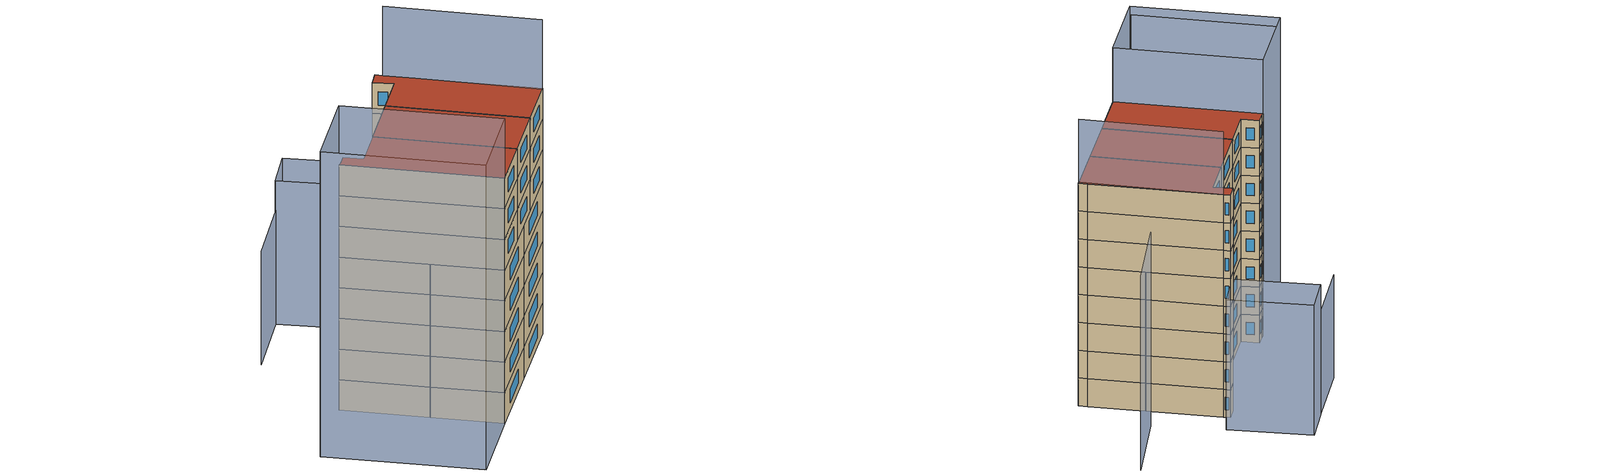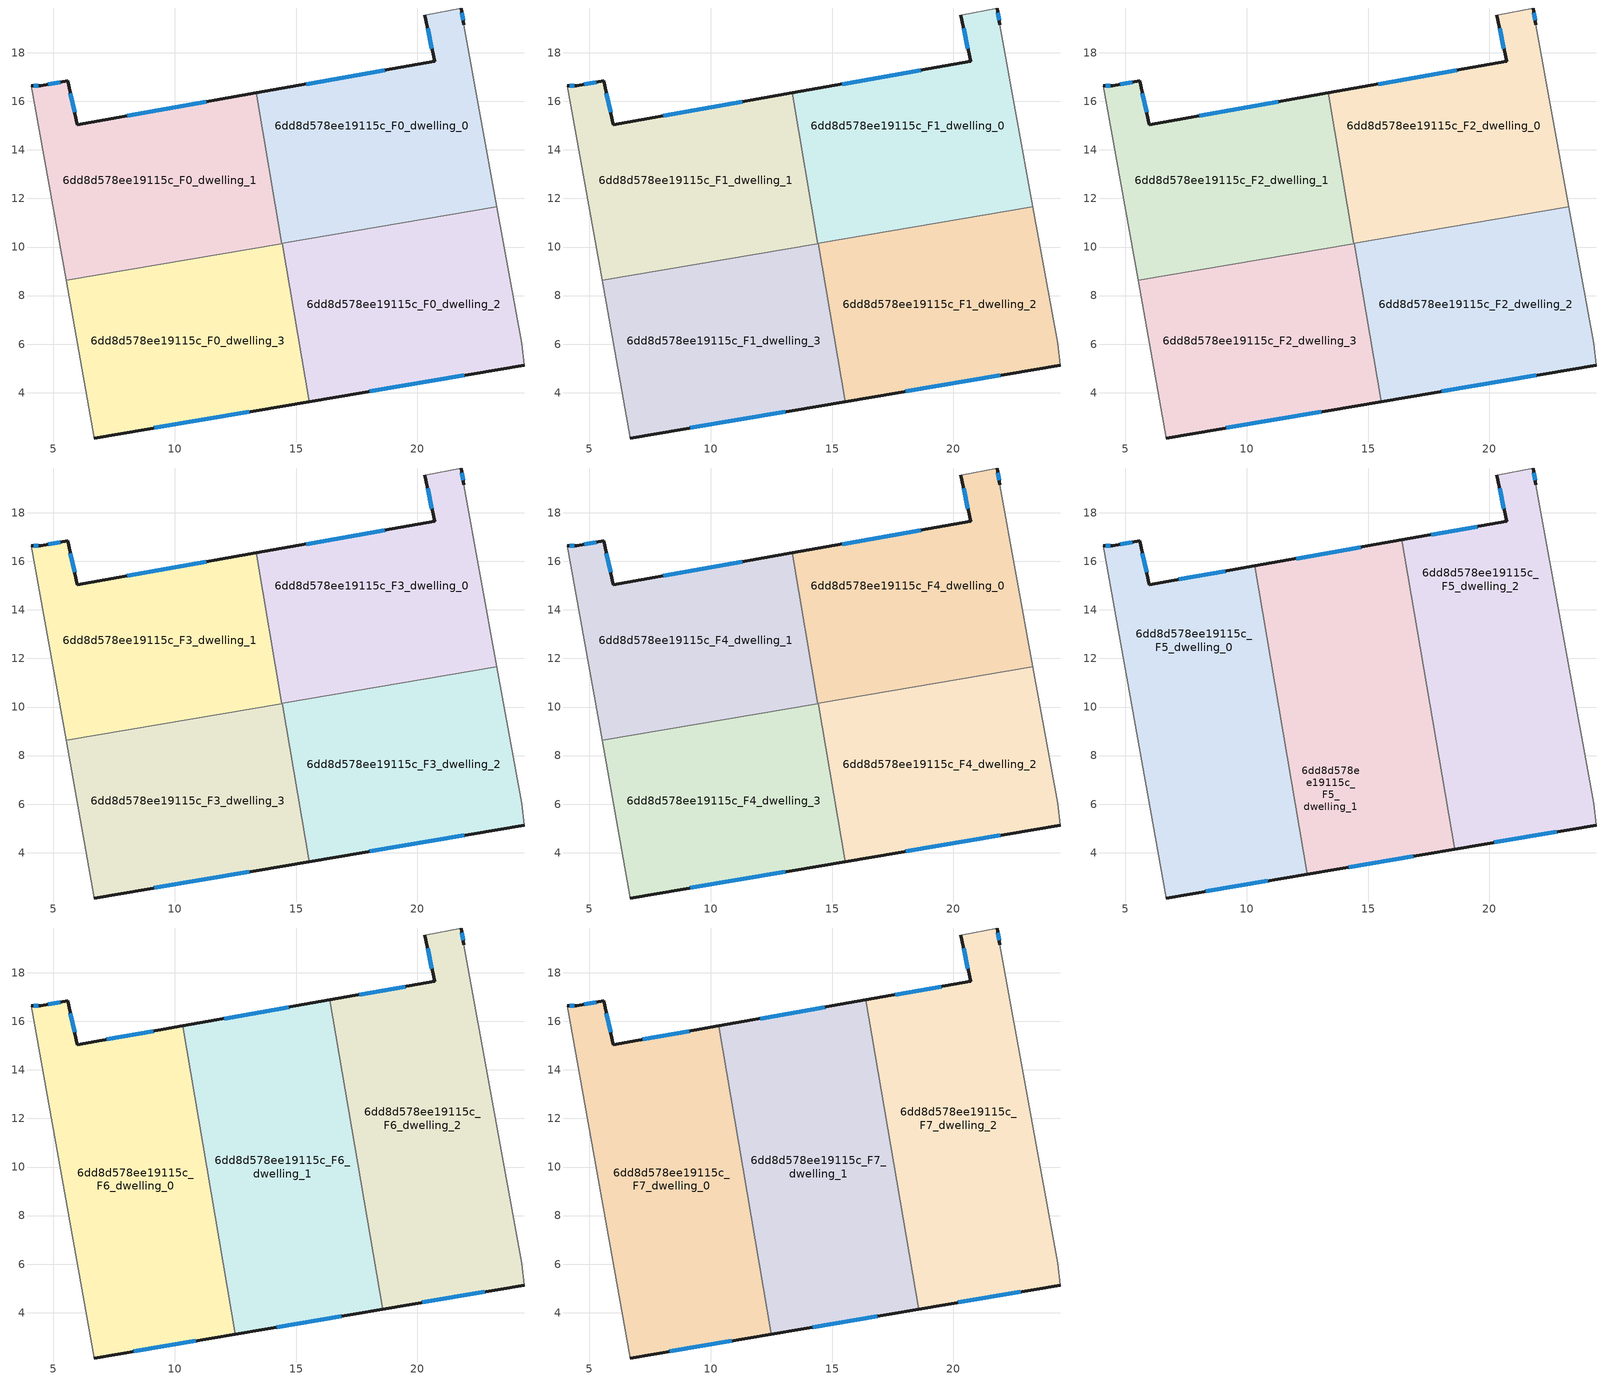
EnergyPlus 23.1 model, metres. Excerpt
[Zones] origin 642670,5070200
6dd8d578ee19115c_F0_dwelling_0
 floor ground (EU_floor_Construction): 21.81,19.84 21.91,19.14 23.28,11.65 14.41,10.14 13.36,16.34 20.7,17.64 20.3,19.54 z0
 wall outside (EU_wall_Construction): 21.91,19.14 21.81,19.84 / 20.3,19.54 20.7,17.64 13.36,16.34 z0:3
 wall adiabatic (EU_wall_Construction): 21.81,19.84 20.3,19.54 / 23.28,11.65 21.91,19.14 z0:3
 wall to 6dd8d578ee19115c_F0_dwelling_1 (EU_wall_Construction): 13.36,16.34 14.41,10.14 z0:3
 wall to 6dd8d578ee19115c_F0_dwelling_2 (EU_wall_Construction): 14.44,10.15 23.28,11.65 z0:3
 wall to 6dd8d578ee19115c_F0_dwelling_3 (EU_wall_Construction): 14.41,10.14 14.44,10.15 z0:3
 window (EU_Window_Construction): 21.88,19.34 21.83,19.65 / 18.64,17.28 15.41,16.71 / 20.42,19.01 20.59,18.17 z0.84:2.16
6dd8d578ee19115c_F0_dwelling_1
 floor ground (EU_floor_Construction): 13.36,16.34 14.41,10.14 5.53,8.63 4.09,16.64 4.49,16.65 5.59,16.85 5.99,15.04 z0
 wall outside (EU_wall_Construction): 13.36,16.34 5.99,15.04 5.59,16.85 4.49,16.65 4.09,16.64 z0:3
 wall adiabatic (EU_wall_Construction): 4.09,16.64 5.53,8.63 z0:3
 wall to 6dd8d578ee19115c_F0_dwelling_3 (EU_wall_Construction): 5.53,8.63 14.41,10.14 z0:3
 window (EU_Window_Construction): 4.38,16.65 4.2,16.65 / 5.28,16.79 4.8,16.7 / 5.88,15.55 5.7,16.34 / 11.29,15.98 8.06,15.41 z0.84:2.16
6dd8d578ee19115c_F0_dwelling_2
 floor ground (EU_floor_Construction): 23.28,11.65 24.3,6.03 24.4,5.13 15.55,3.63 14.44,10.14 z0
 wall outside (EU_wall_Construction): 15.55,3.63 24.4,5.13 z0:3
 wall adiabatic (EU_wall_Construction): 24.4,5.13 24.3,6.03 23.28,11.65 z0:3
 wall to 6dd8d578ee19115c_F0_dwelling_3 (EU_wall_Construction): 14.44,10.14 15.55,3.63 z0:3
 window (EU_Window_Construction): 18.03,4.05 21.92,4.71 z0.84:2.16
6dd8d578ee19115c_F0_dwelling_3
 floor ground (EU_floor_Construction): 14.44,10.14 15.55,3.63 6.69,2.13 5.53,8.63 z0
 wall outside (EU_wall_Construction): 6.69,2.13 15.55,3.63 z0:3
 wall adiabatic (EU_wall_Construction): 5.53,8.63 6.69,2.13 z0:3
 window (EU_Window_Construction): 9.17,2.55 13.06,3.21 z0.84:2.16
6dd8d578ee19115c_F1_dwelling_0
 floor to 6dd8d578ee19115c_F0_dwelling_0 (EU_floor_Construction): 21.81,19.84 21.91,19.14 23.28,11.65 14.41,10.14 13.36,16.34 20.7,17.64 20.3,19.54 z3
 wall outside (EU_wall_Construction): 21.91,19.14 21.81,19.84 / 20.3,19.54 20.7,17.64 13.36,16.34 z3:6
 wall adiabatic (EU_wall_Construction): 21.81,19.84 20.3,19.54 / 23.28,11.65 21.91,19.14 z3:6
 wall to 6dd8d578ee19115c_F1_dwelling_1 (EU_wall_Construction): 13.36,16.34 14.41,10.14 z3:6
 wall to 6dd8d578ee19115c_F1_dwelling_2 (EU_wall_Construction): 14.44,10.15 23.28,11.65 z3:6
 wall to 6dd8d578ee19115c_F1_dwelling_3 (EU_wall_Construction): 14.41,10.14 14.44,10.15 z3:6
 window (EU_Window_Construction): 21.88,19.34 21.83,19.65 / 18.64,17.28 15.41,16.71 / 20.42,19.01 20.59,18.17 z3.84:5.16
6dd8d578ee19115c_F1_dwelling_1
 floor to 6dd8d578ee19115c_F0_dwelling_1 (EU_floor_Construction): 13.36,16.34 14.41,10.14 5.53,8.63 4.09,16.64 4.49,16.65 5.59,16.85 5.99,15.04 z3
 wall outside (EU_wall_Construction): 13.36,16.34 5.99,15.04 5.59,16.85 4.49,16.65 4.09,16.64 z3:6
 wall adiabatic (EU_wall_Construction): 4.09,16.64 5.53,8.63 z3:6
 wall to 6dd8d578ee19115c_F1_dwelling_3 (EU_wall_Construction): 5.53,8.63 14.41,10.14 z3:6
 window (EU_Window_Construction): 4.38,16.65 4.2,16.65 / 5.28,16.79 4.8,16.7 / 5.88,15.55 5.7,16.34 / 11.29,15.98 8.06,15.41 z3.84:5.16
6dd8d578ee19115c_F1_dwelling_2
 floor to 6dd8d578ee19115c_F0_dwelling_2 (EU_floor_Construction): 23.28,11.65 24.3,6.03 24.4,5.13 15.55,3.63 14.44,10.14 z3
 wall outside (EU_wall_Construction): 15.55,3.63 24.4,5.13 z3:6
 wall adiabatic (EU_wall_Construction): 24.4,5.13 24.3,6.03 23.28,11.65 z3:6
 wall to 6dd8d578ee19115c_F1_dwelling_3 (EU_wall_Construction): 14.44,10.14 15.55,3.63 z3:6
 window (EU_Window_Construction): 18.03,4.05 21.92,4.71 z3.84:5.16
6dd8d578ee19115c_F1_dwelling_3
 floor to 6dd8d578ee19115c_F0_dwelling_3 (EU_floor_Construction): 14.44,10.14 15.55,3.63 6.69,2.13 5.53,8.63 z3
 wall outside (EU_wall_Construction): 6.69,2.13 15.55,3.63 z3:6
 wall adiabatic (EU_wall_Construction): 5.53,8.63 6.69,2.13 z3:6
 window (EU_Window_Construction): 9.17,2.55 13.06,3.21 z3.84:5.16
6dd8d578ee19115c_F2_dwelling_0
 floor to 6dd8d578ee19115c_F1_dwelling_0 (EU_floor_Construction): 21.81,19.84 21.91,19.14 23.28,11.65 14.41,10.14 13.36,16.34 20.7,17.64 20.3,19.54 z6
 wall outside (EU_wall_Construction): 21.91,19.14 21.81,19.84 / 20.3,19.54 20.7,17.64 13.36,16.34 z6:9
 wall adiabatic (EU_wall_Construction): 21.81,19.84 20.3,19.54 / 23.28,11.65 21.91,19.14 z6:9
 wall to 6dd8d578ee19115c_F2_dwelling_1 (EU_wall_Construction): 13.36,16.34 14.41,10.14 z6:9
 wall to 6dd8d578ee19115c_F2_dwelling_2 (EU_wall_Construction): 14.44,10.15 23.28,11.65 z6:9
 wall to 6dd8d578ee19115c_F2_dwelling_3 (EU_wall_Construction): 14.41,10.14 14.44,10.15 z6:9
 window (EU_Window_Construction): 21.88,19.34 21.83,19.65 / 18.64,17.28 15.41,16.71 / 20.42,19.01 20.59,18.17 z6.84:8.16
6dd8d578ee19115c_F2_dwelling_1
 floor to 6dd8d578ee19115c_F1_dwelling_1 (EU_floor_Construction): 13.36,16.34 14.41,10.14 5.53,8.63 4.09,16.64 4.49,16.65 5.59,16.85 5.99,15.04 z6
 wall outside (EU_wall_Construction): 13.36,16.34 5.99,15.04 5.59,16.85 4.49,16.65 4.09,16.64 z6:9
 wall adiabatic (EU_wall_Construction): 4.09,16.64 5.53,8.63 z6:9
 wall to 6dd8d578ee19115c_F2_dwelling_3 (EU_wall_Construction): 5.53,8.63 14.41,10.14 z6:9
 window (EU_Window_Construction): 4.38,16.65 4.2,16.65 / 5.28,16.79 4.8,16.7 / 5.88,15.55 5.7,16.34 / 11.29,15.98 8.06,15.41 z6.84:8.16
6dd8d578ee19115c_F2_dwelling_2
 floor to 6dd8d578ee19115c_F1_dwelling_2 (EU_floor_Construction): 23.28,11.65 24.3,6.03 24.4,5.13 15.55,3.63 14.44,10.14 z6
 wall outside (EU_wall_Construction): 15.55,3.63 24.4,5.13 z6:9
 wall adiabatic (EU_wall_Construction): 24.4,5.13 24.3,6.03 23.28,11.65 z6:9
 wall to 6dd8d578ee19115c_F2_dwelling_3 (EU_wall_Construction): 14.44,10.14 15.55,3.63 z6:9
 window (EU_Window_Construction): 18.03,4.05 21.92,4.71 z6.84:8.16
6dd8d578ee19115c_F2_dwelling_3
 floor to 6dd8d578ee19115c_F1_dwelling_3 (EU_floor_Construction): 14.44,10.14 15.55,3.63 6.69,2.13 5.53,8.63 z6
 wall outside (EU_wall_Construction): 6.69,2.13 15.55,3.63 z6:9
 wall adiabatic (EU_wall_Construction): 5.53,8.63 6.69,2.13 z6:9
 window (EU_Window_Construction): 9.17,2.55 13.06,3.21 z6.84:8.16
6dd8d578ee19115c_F3_dwelling_0
 floor to 6dd8d578ee19115c_F2_dwelling_0 (EU_floor_Construction): 21.81,19.84 21.91,19.14 23.28,11.65 14.41,10.14 13.36,16.34 20.7,17.64 20.3,19.54 z9
 wall outside (EU_wall_Construction): 21.91,19.14 21.81,19.84 / 20.3,19.54 20.7,17.64 13.36,16.34 z9:12
 wall adiabatic (EU_wall_Construction): 21.81,19.84 20.3,19.54 / 23.28,11.65 21.91,19.14 z9:12
 wall to 6dd8d578ee19115c_F3_dwelling_1 (EU_wall_Construction): 13.36,16.34 14.41,10.14 z9:12
 wall to 6dd8d578ee19115c_F3_dwelling_2 (EU_wall_Construction): 14.44,10.15 23.28,11.65 z9:12
 wall to 6dd8d578ee19115c_F3_dwelling_3 (EU_wall_Construction): 14.41,10.14 14.44,10.15 z9:12
 window (EU_Window_Construction): 21.88,19.34 21.83,19.65 / 18.64,17.28 15.41,16.71 / 20.42,19.01 20.59,18.17 z9.84:11.16
6dd8d578ee19115c_F3_dwelling_1
 floor to 6dd8d578ee19115c_F2_dwelling_1 (EU_floor_Construction): 13.36,16.34 14.41,10.14 5.53,8.63 4.09,16.64 4.49,16.65 5.59,16.85 5.99,15.04 z9
 wall outside (EU_wall_Construction): 13.36,16.34 5.99,15.04 5.59,16.85 4.49,16.65 4.09,16.64 z9:12
 wall adiabatic (EU_wall_Construction): 4.09,16.64 5.53,8.63 z9:12
 wall to 6dd8d578ee19115c_F3_dwelling_3 (EU_wall_Construction): 5.53,8.63 14.41,10.14 z9:12
 window (EU_Window_Construction): 4.38,16.65 4.2,16.65 / 5.28,16.79 4.8,16.7 / 5.88,15.55 5.7,16.34 / 11.29,15.98 8.06,15.41 z9.84:11.16
6dd8d578ee19115c_F3_dwelling_2
 floor to 6dd8d578ee19115c_F2_dwelling_2 (EU_floor_Construction): 23.28,11.65 24.3,6.03 24.4,5.13 15.55,3.63 14.44,10.14 z9
 wall outside (EU_wall_Construction): 15.55,3.63 24.4,5.13 z9:12
 wall adiabatic (EU_wall_Construction): 24.4,5.13 24.3,6.03 23.28,11.65 z9:12
 wall to 6dd8d578ee19115c_F3_dwelling_3 (EU_wall_Construction): 14.44,10.14 15.55,3.63 z9:12
 window (EU_Window_Construction): 18.03,4.05 21.92,4.71 z9.84:11.16
6dd8d578ee19115c_F3_dwelling_3
 floor to 6dd8d578ee19115c_F2_dwelling_3 (EU_floor_Construction): 14.44,10.14 15.55,3.63 6.69,2.13 5.53,8.63 z9
 wall outside (EU_wall_Construction): 6.69,2.13 15.55,3.63 z9:12
 wall adiabatic (EU_wall_Construction): 5.53,8.63 6.69,2.13 z9:12
 window (EU_Window_Construction): 9.17,2.55 13.06,3.21 z9.84:11.16
6dd8d578ee19115c_F4_dwelling_0
 floor to 6dd8d578ee19115c_F3_dwelling_0 (EU_floor_Construction): 21.81,19.84 21.91,19.14 23.28,11.65 14.41,10.14 13.36,16.34 20.7,17.64 20.3,19.54 z12
 wall outside (EU_wall_Construction): 21.91,19.14 21.81,19.84 / 20.3,19.54 20.7,17.64 13.36,16.34 z12:15
 wall adiabatic (EU_wall_Construction): 21.81,19.84 20.3,19.54 / 23.28,11.65 21.91,19.14 z12:15
 wall to 6dd8d578ee19115c_F4_dwelling_1 (EU_wall_Construction): 13.36,16.34 14.41,10.14 z12:15
 wall to 6dd8d578ee19115c_F4_dwelling_2 (EU_wall_Construction): 14.44,10.15 23.28,11.65 z12:15
 wall to 6dd8d578ee19115c_F4_dwelling_3 (EU_wall_Construction): 14.41,10.14 14.44,10.15 z12:15
 window (EU_Window_Construction): 21.88,19.34 21.83,19.65 / 18.64,17.28 15.41,16.71 / 20.42,19.01 20.59,18.17 z12.84:14.16
6dd8d578ee19115c_F4_dwelling_1
 floor to 6dd8d578ee19115c_F3_dwelling_1 (EU_floor_Construction): 13.36,16.34 14.41,10.14 5.53,8.63 4.09,16.64 4.49,16.65 5.59,16.85 5.99,15.04 z12
 wall outside (EU_wall_Construction): 13.36,16.34 5.99,15.04 5.59,16.85 4.49,16.65 4.09,16.64 z12:15
 wall adiabatic (EU_wall_Construction): 4.09,16.64 5.53,8.63 z12:15
 wall to 6dd8d578ee19115c_F4_dwelling_3 (EU_wall_Construction): 5.53,8.63 14.41,10.14 z12:15
 window (EU_Window_Construction): 4.38,16.65 4.2,16.65 / 5.28,16.79 4.8,16.7 / 5.88,15.55 5.7,16.34 / 11.29,15.98 8.06,15.41 z12.84:14.16
6dd8d578ee19115c_F4_dwelling_2
 floor to 6dd8d578ee19115c_F3_dwelling_2 (EU_floor_Construction): 23.28,11.65 24.3,6.03 24.4,5.13 15.55,3.63 14.44,10.14 z12
 wall outside (EU_wall_Construction): 15.55,3.63 24.4,5.13 z12:15
 wall adiabatic (EU_wall_Construction): 24.4,5.13 24.3,6.03 23.28,11.65 z12:15
 wall to 6dd8d578ee19115c_F4_dwelling_3 (EU_wall_Construction): 14.44,10.14 15.55,3.63 z12:15
 window (EU_Window_Construction): 18.03,4.05 21.92,4.71 z12.84:14.16
6dd8d578ee19115c_F4_dwelling_3
 floor to 6dd8d578ee19115c_F3_dwelling_3 (EU_floor_Construction): 14.44,10.14 15.55,3.63 6.69,2.13 5.53,8.63 z12
 wall outside (EU_wall_Construction): 6.69,2.13 15.55,3.63 z12:15
 wall adiabatic (EU_wall_Construction): 5.53,8.63 6.69,2.13 z12:15
 window (EU_Window_Construction): 9.17,2.55 13.06,3.21 z12.84:14.16
6dd8d578ee19115c_F5_dwelling_0
 floor to 6dd8d578ee19115c_F4_dwelling_1 (EU_floor_Construction): 10.34,15.81 11.39,9.63 5.53,8.63 4.09,16.64 4.49,16.65 5.59,16.85 5.99,15.04 z15
 floor to 6dd8d578ee19115c_F4_dwelling_3 (EU_floor_Construction): 11.39,9.63 12.5,3.12 6.69,2.13 5.53,8.63 z15
 wall outside (EU_wall_Construction): 6.69,2.13 12.5,3.12 / 10.34,15.81 5.99,15.04 5.59,16.85 4.49,16.65 4.09,16.64 z15:18
 wall adiabatic (EU_wall_Construction): 4.09,16.64 6.69,2.13 z15:18
 wall to 6dd8d578ee19115c_F5_dwelling_1 (EU_wall_Construction): 12.5,3.12 10.34,15.81 z15:18
 window (EU_Window_Construction): 8.32,2.41 10.87,2.84 / 4.38,16.65 4.2,16.65 / 5.28,16.79 4.8,16.7 / 5.88,15.55 5.7,16.34 / 9.12,15.6 7.21,15.26 z15.84:17.16
6dd8d578ee19115c_F5_dwelling_1
 floor to 6dd8d578ee19115c_F4_dwelling_3 (EU_floor_Construction): 14.44,10.14 15.55,3.63 12.5,3.12 11.39,9.63 z15
 floor to 6dd8d578ee19115c_F4_dwelling_0 (EU_floor_Construction): 16.4,16.88 17.45,10.66 14.41,10.14 13.36,16.34 z15
 floor to 6dd8d578ee19115c_F4_dwelling_1 (EU_floor_Construction): 13.36,16.34 14.41,10.14 11.39,9.63 10.34,15.81 z15
 floor to 6dd8d578ee19115c_F4_dwelling_2 (EU_floor_Construction): 17.45,10.66 18.56,4.14 15.55,3.63 14.44,10.14 z15
 wall outside (EU_wall_Construction): 16.4,16.88 10.34,15.81 / 12.5,3.12 18.56,4.14 z15:18
 wall to 6dd8d578ee19115c_F5_dwelling_2 (EU_wall_Construction): 18.56,4.14 16.4,16.88 z15:18
 window (EU_Window_Construction): 14.7,16.58 12.04,16.11 / 14.2,3.4 16.86,3.86 z15.84:17.16
6dd8d578ee19115c_F5_dwelling_2
 floor to 6dd8d578ee19115c_F4_dwelling_0 (EU_floor_Construction): 21.81,19.84 21.91,19.14 23.28,11.65 17.45,10.66 16.4,16.88 20.7,17.64 20.3,19.54 z15
 floor to 6dd8d578ee19115c_F4_dwelling_2 (EU_floor_Construction): 23.28,11.65 24.3,6.03 24.4,5.13 18.56,4.14 17.45,10.66 z15
 wall outside (EU_wall_Construction): 18.56,4.14 24.4,5.13 / 20.3,19.54 20.7,17.64 16.4,16.88 / 21.91,19.14 21.81,19.84 z15:18
 wall adiabatic (EU_wall_Construction): 24.4,5.13 24.3,6.03 21.91,19.14 / 21.81,19.84 20.3,19.54 z15:18
 window (EU_Window_Construction): 20.2,4.42 22.77,4.85 / 19.5,17.43 17.6,17.09 / 20.42,19.01 20.59,18.17 / 21.88,19.34 21.83,19.65 z15.84:17.16
6dd8d578ee19115c_F6_dwelling_0
 floor to 6dd8d578ee19115c_F5_dwelling_0 (EU_floor_Construction): 10.34,15.81 12.5,3.12 6.69,2.13 4.09,16.64 4.49,16.65 5.59,16.85 5.99,15.04 z18
 wall outside (EU_wall_Construction): 6.69,2.13 12.5,3.12 / 10.34,15.81 5.99,15.04 5.59,16.85 4.49,16.65 4.09,16.64 z18:21
 wall adiabatic (EU_wall_Construction): 4.09,16.64 6.69,2.13 z18:21
 wall to 6dd8d578ee19115c_F6_dwelling_1 (EU_wall_Construction): 12.5,3.12 10.34,15.81 z18:21
 window (EU_Window_Construction): 8.32,2.41 10.87,2.84 / 4.38,16.65 4.2,16.65 / 5.28,16.79 4.8,16.7 / 5.88,15.55 5.7,16.34 / 9.12,15.6 7.21,15.26 z18.84:20.16
6dd8d578ee19115c_F6_dwelling_1
 floor to 6dd8d578ee19115c_F5_dwelling_1 (EU_floor_Construction): 16.4,16.88 18.56,4.14 12.5,3.12 10.34,15.81 z18
 wall outside (EU_wall_Construction): 16.4,16.88 10.34,15.81 / 12.5,3.12 18.56,4.14 z18:21
 wall to 6dd8d578ee19115c_F6_dwelling_2 (EU_wall_Construction): 18.56,4.14 16.4,16.88 z18:21
 window (EU_Window_Construction): 14.7,16.58 12.04,16.11 / 14.2,3.4 16.86,3.86 z18.84:20.16
6dd8d578ee19115c_F6_dwelling_2
 floor to 6dd8d578ee19115c_F5_dwelling_2 (EU_floor_Construction): 21.91,19.14 24.3,6.03 24.4,5.13 18.56,4.14 16.4,16.88 20.7,17.64 20.3,19.54 21.81,19.84 z18
 wall outside (EU_wall_Construction): 18.56,4.14 24.4,5.13 / 20.3,19.54 20.7,17.64 16.4,16.88 / 21.91,19.14 21.81,19.84 z18:21
 wall adiabatic (EU_wall_Construction): 24.4,5.13 24.3,6.03 21.91,19.14 / 21.81,19.84 20.3,19.54 z18:21
 window (EU_Window_Construction): 20.2,4.42 22.77,4.85 / 19.5,17.43 17.6,17.09 / 20.42,19.01 20.59,18.17 / 21.88,19.34 21.83,19.65 z18.84:20.16
6dd8d578ee19115c_F7_dwelling_0
 floor to 6dd8d578ee19115c_F6_dwelling_0 (EU_floor_Construction): 10.34,15.81 12.5,3.12 6.69,2.13 4.09,16.64 4.49,16.65 5.59,16.85 5.99,15.04 z21
 wall outside (EU_wall_Construction): 6.69,2.13 12.5,3.12 / 10.34,15.81 5.99,15.04 5.59,16.85 4.49,16.65 4.09,16.64 z21:24
 wall adiabatic (EU_wall_Construction): 4.09,16.64 6.69,2.13 z21:24
 wall to 6dd8d578ee19115c_F7_dwelling_1 (EU_wall_Construction): 12.5,3.12 10.34,15.81 z21:24
 window (EU_Window_Construction): 8.32,2.41 10.87,2.84 / 4.38,16.65 4.2,16.65 / 5.28,16.79 4.8,16.7 / 5.88,15.55 5.7,16.34 / 9.12,15.6 7.21,15.26 z21.84:23.16
 roof outside (EU_roof_Construction): 12.5,3.12 10.34,15.81 5.99,15.04 5.59,16.85 4.49,16.65 4.09,16.64 6.69,2.13 z24
6dd8d578ee19115c_F7_dwelling_1
 floor to 6dd8d578ee19115c_F6_dwelling_1 (EU_floor_Construction): 16.4,16.88 18.56,4.14 12.5,3.12 10.34,15.81 z21
 wall outside (EU_wall_Construction): 16.4,16.88 10.34,15.81 / 12.5,3.12 18.56,4.14 z21:24
 wall to 6dd8d578ee19115c_F7_dwelling_2 (EU_wall_Construction): 18.56,4.14 16.4,16.88 z21:24
 window (EU_Window_Construction): 14.7,16.58 12.04,16.11 / 14.2,3.4 16.86,3.86 z21.84:23.16
 roof outside (EU_roof_Construction): 18.56,4.14 16.4,16.88 10.34,15.81 12.5,3.12 z24
6dd8d578ee19115c_F7_dwelling_2
 floor to 6dd8d578ee19115c_F6_dwelling_2 (EU_floor_Construction): 21.91,19.14 24.3,6.03 24.4,5.13 18.56,4.14 16.4,16.88 20.7,17.64 20.3,19.54 21.81,19.84 z21
 wall outside (EU_wall_Construction): 18.56,4.14 24.4,5.13 / 20.3,19.54 20.7,17.64 16.4,16.88 / 21.91,19.14 21.81,19.84 z21:24
 wall adiabatic (EU_wall_Construction): 24.4,5.13 24.3,6.03 21.91,19.14 / 21.81,19.84 20.3,19.54 z21:24
 window (EU_Window_Construction): 20.2,4.42 22.77,4.85 / 19.5,17.43 17.6,17.09 / 20.42,19.01 20.59,18.17 / 21.88,19.34 21.83,19.65 z21.84:23.16
 roof outside (EU_roof_Construction): 24.4,5.13 24.3,6.03 21.91,19.14 21.81,19.84 20.3,19.54 20.7,17.64 16.4,16.88 18.56,4.14 z24
shading: 24.2,5.1 21.9,19.14 z0:30.8; 19.94,19.39 18.1,27.75 / 18.1,27.75 22.47,28.71 / 22.47,28.71 24.31,20.34 / 24.31,20.34 19.94,19.39 z0:14; 35.41,15.61 26.07,13.22 z0:20.9; 22.21,28.55 10.2,26.15 z0:11.1; -4.85,14.95 -2.42,0.64 z0:28.9; 4.09,16.65 6.69,2.13 / 6.69,2.13 -2.42,0.5 / -2.42,0.5 -5.02,15.01 / -5.02,15.01 4.09,16.65 z0:29.8
[Building]
EU S2 Campaign: North Axis=0; Terrain=City; Solar Distribution=FullExterior
[Site:Location]
Lyon-Bron: Latitude=45.75; Longitude=5; Time Zone=1; Elevation=198
[SizingPeriod:WeatherFileDays]
AnnualSizingPeriod: Begin Month=1; Begin Day of Month=1; End Month=12; End Day of Month=31; Day of Week for Start Day=Monday; Use Weather File Daylight Saving Period=No; Use Weather File Rain and Snow Indicators=No
[MATERIAL]
EU_InternalMass_Material: Roughness=MediumRough; Thickness=0.1; Conductivity=1; Density=1800; Specific Heat=900; Thermal Absorptance=0.9; Solar Absorptance=0.7; Visible Absorptance=0.7
[MATERIAL:NOMASS] Roughness=MediumRough; Thermal Absorptance=0.9; Solar Absorptance=0.7; Visible Absorptance=0.7
Name | Thermal Resistance
EU_wall_NoMass | 0.776494
EU_roof_NoMass | 0.486893
EU_floor_NoMass | 0.421597
[WINDOWMATERIAL:SIMPLEGLAZINGSYSTEM]
EU_Window_SimpleGlazing: UFactor=4.24961; Solar Heat Gain Coefficient=0.83; Visible Transmittance=0.83
[CONSTRUCTION]
EU_wall_Construction: EU_wall_NoMass
EU_roof_Construction: EU_roof_NoMass
EU_floor_Construction: EU_floor_NoMass
EU_InternalMass_Construction: EU_InternalMass_Material
EU_Window_Construction: EU_Window_SimpleGlazing
[ZONE] Type=1; Multiplier=1; Ceiling Height=autocalculate; Floor Area=autocalculate; Part of Total Floor Area=Yes
Name | Volume
6dd8d578ee19115c_F0_dwelling_0; 6dd8d578ee19115c_F1_dwelling_0; 6dd8d578ee19115c_F2_dwelling_0; 6dd8d578ee19115c_F3_dwelling_0; 6dd8d578ee19115c_F4_dwelling_0 | 178.482
6dd8d578ee19115c_F5_dwelling_0; 6dd8d578ee19115c_F6_dwelling_0; 6dd8d578ee19115c_F7_dwelling_0 | 237.963
6dd8d578ee19115c_F0_dwelling_1; 6dd8d578ee19115c_F1_dwelling_1; 6dd8d578ee19115c_F2_dwelling_1; 6dd8d578ee19115c_F3_dwelling_1; 6dd8d578ee19115c_F4_dwelling_1 | 178.484
6dd8d578ee19115c_F5_dwelling_1; 6dd8d578ee19115c_F6_dwelling_1; 6dd8d578ee19115c_F7_dwelling_1 | 237.979
6dd8d578ee19115c_F0_dwelling_2; 6dd8d578ee19115c_F1_dwelling_2; 6dd8d578ee19115c_F2_dwelling_2; 6dd8d578ee19115c_F3_dwelling_2; 6dd8d578ee19115c_F4_dwelling_2 | 178.475
6dd8d578ee19115c_F5_dwelling_2; 6dd8d578ee19115c_F6_dwelling_2; 6dd8d578ee19115c_F7_dwelling_2 | 237.983
6dd8d578ee19115c_F0_dwelling_3; 6dd8d578ee19115c_F1_dwelling_3; 6dd8d578ee19115c_F2_dwelling_3; 6dd8d578ee19115c_F3_dwelling_3; 6dd8d578ee19115c_F4_dwelling_3 | 178.469
[INTERNALMASS] Construction=EU_InternalMass_Construction
Name | Zone or ZoneList | Surface Area
6dd8d578ee19115c_F0_dwelling_0_EU_InternalMass | 6dd8d578ee19115c_F0_dwelling_0 | 59.4957
6dd8d578ee19115c_F0_dwelling_1_EU_InternalMass | 6dd8d578ee19115c_F0_dwelling_1 | 59.4959
6dd8d578ee19115c_F0_dwelling_2_EU_InternalMass | 6dd8d578ee19115c_F0_dwelling_2 | 59.4904
6dd8d578ee19115c_F0_dwelling_3_EU_InternalMass | 6dd8d578ee19115c_F0_dwelling_3 | 59.4902
6dd8d578ee19115c_F1_dwelling_0_EU_InternalMass | 6dd8d578ee19115c_F1_dwelling_0 | 59.4957
6dd8d578ee19115c_F1_dwelling_1_EU_InternalMass | 6dd8d578ee19115c_F1_dwelling_1 | 59.4959
6dd8d578ee19115c_F1_dwelling_2_EU_InternalMass | 6dd8d578ee19115c_F1_dwelling_2 | 59.4904
6dd8d578ee19115c_F1_dwelling_3_EU_InternalMass | 6dd8d578ee19115c_F1_dwelling_3 | 59.4902
6dd8d578ee19115c_F2_dwelling_0_EU_InternalMass | 6dd8d578ee19115c_F2_dwelling_0 | 59.4957
6dd8d578ee19115c_F2_dwelling_1_EU_InternalMass | 6dd8d578ee19115c_F2_dwelling_1 | 59.4959
6dd8d578ee19115c_F2_dwelling_2_EU_InternalMass | 6dd8d578ee19115c_F2_dwelling_2 | 59.4904
6dd8d578ee19115c_F2_dwelling_3_EU_InternalMass | 6dd8d578ee19115c_F2_dwelling_3 | 59.4902
6dd8d578ee19115c_F3_dwelling_0_EU_InternalMass | 6dd8d578ee19115c_F3_dwelling_0 | 59.4957
6dd8d578ee19115c_F3_dwelling_1_EU_InternalMass | 6dd8d578ee19115c_F3_dwelling_1 | 59.4959
6dd8d578ee19115c_F3_dwelling_2_EU_InternalMass | 6dd8d578ee19115c_F3_dwelling_2 | 59.4904
6dd8d578ee19115c_F3_dwelling_3_EU_InternalMass | 6dd8d578ee19115c_F3_dwelling_3 | 59.4902
6dd8d578ee19115c_F4_dwelling_0_EU_InternalMass | 6dd8d578ee19115c_F4_dwelling_0 | 59.4957
6dd8d578ee19115c_F4_dwelling_1_EU_InternalMass | 6dd8d578ee19115c_F4_dwelling_1 | 59.4959
6dd8d578ee19115c_F4_dwelling_2_EU_InternalMass | 6dd8d578ee19115c_F4_dwelling_2 | 59.4904
6dd8d578ee19115c_F4_dwelling_3_EU_InternalMass | 6dd8d578ee19115c_F4_dwelling_3 | 59.4902
6dd8d578ee19115c_F5_dwelling_0_EU_InternalMass | 6dd8d578ee19115c_F5_dwelling_0 | 79.3206
6dd8d578ee19115c_F5_dwelling_1_EU_InternalMass | 6dd8d578ee19115c_F5_dwelling_1 | 79.3267
6dd8d578ee19115c_F5_dwelling_2_EU_InternalMass | 6dd8d578ee19115c_F5_dwelling_2 | 79.3275
6dd8d578ee19115c_F6_dwelling_0_EU_InternalMass | 6dd8d578ee19115c_F6_dwelling_0 | 79.3206
6dd8d578ee19115c_F6_dwelling_1_EU_InternalMass | 6dd8d578ee19115c_F6_dwelling_1 | 79.3267
6dd8d578ee19115c_F6_dwelling_2_EU_InternalMass | 6dd8d578ee19115c_F6_dwelling_2 | 79.3275
6dd8d578ee19115c_F7_dwelling_0_EU_InternalMass | 6dd8d578ee19115c_F7_dwelling_0 | 79.3206
6dd8d578ee19115c_F7_dwelling_1_EU_InternalMass | 6dd8d578ee19115c_F7_dwelling_1 | 79.3267
6dd8d578ee19115c_F7_dwelling_2_EU_InternalMass | 6dd8d578ee19115c_F7_dwelling_2 | 79.3275
[OTHEREQUIPMENT] Fuel Type=Electricity; Design Level Calculation Method=Watts/Area; Power per Zone Floor Area=1; Fraction Latent=0; Fraction Radiant=0; Fraction Lost=0; Carbon Dioxide Generation Rate=0; EndUse Subcategory=EU_Step8_InternalGains
Name | Zone or ZoneList or Space or SpaceList | Schedule
EU_Step8_InternalGain_6dd8d578ee19115c_F0_dwelling_0_f000 | 6dd8d578ee19115c_F0_dwelling_0 | EU_Step8_GainSchedule_6dd8d578ee19115c_F0_dwelling_0_f000
EU_Step8_InternalGain_6dd8d578ee19115c_F0_dwelling_1_f000 | 6dd8d578ee19115c_F0_dwelling_1 | EU_Step8_GainSchedule_6dd8d578ee19115c_F0_dwelling_1_f000
EU_Step8_InternalGain_6dd8d578ee19115c_F0_dwelling_2_f000 | 6dd8d578ee19115c_F0_dwelling_2 | EU_Step8_GainSchedule_6dd8d578ee19115c_F0_dwelling_2_f000
EU_Step8_InternalGain_6dd8d578ee19115c_F0_dwelling_3_f000 | 6dd8d578ee19115c_F0_dwelling_3 | EU_Step8_GainSchedule_6dd8d578ee19115c_F0_dwelling_3_f000
EU_Step8_InternalGain_6dd8d578ee19115c_F1_dwelling_0_f000 | 6dd8d578ee19115c_F1_dwelling_0 | EU_Step8_GainSchedule_6dd8d578ee19115c_F1_dwelling_0_f000
EU_Step8_InternalGain_6dd8d578ee19115c_F1_dwelling_1_f000 | 6dd8d578ee19115c_F1_dwelling_1 | EU_Step8_GainSchedule_6dd8d578ee19115c_F1_dwelling_1_f000
EU_Step8_InternalGain_6dd8d578ee19115c_F1_dwelling_2_f000 | 6dd8d578ee19115c_F1_dwelling_2 | EU_Step8_GainSchedule_6dd8d578ee19115c_F1_dwelling_2_f000
EU_Step8_InternalGain_6dd8d578ee19115c_F1_dwelling_3_f000 | 6dd8d578ee19115c_F1_dwelling_3 | EU_Step8_GainSchedule_6dd8d578ee19115c_F1_dwelling_3_f000
EU_Step8_InternalGain_6dd8d578ee19115c_F2_dwelling_0_f000 | 6dd8d578ee19115c_F2_dwelling_0 | EU_Step8_GainSchedule_6dd8d578ee19115c_F2_dwelling_0_f000
EU_Step8_InternalGain_6dd8d578ee19115c_F2_dwelling_1_f000 | 6dd8d578ee19115c_F2_dwelling_1 | EU_Step8_GainSchedule_6dd8d578ee19115c_F2_dwelling_1_f000
EU_Step8_InternalGain_6dd8d578ee19115c_F2_dwelling_2_f000 | 6dd8d578ee19115c_F2_dwelling_2 | EU_Step8_GainSchedule_6dd8d578ee19115c_F2_dwelling_2_f000
EU_Step8_InternalGain_6dd8d578ee19115c_F2_dwelling_3_f000 | 6dd8d578ee19115c_F2_dwelling_3 | EU_Step8_GainSchedule_6dd8d578ee19115c_F2_dwelling_3_f000
EU_Step8_InternalGain_6dd8d578ee19115c_F3_dwelling_0_f000 | 6dd8d578ee19115c_F3_dwelling_0 | EU_Step8_GainSchedule_6dd8d578ee19115c_F3_dwelling_0_f000
EU_Step8_InternalGain_6dd8d578ee19115c_F3_dwelling_1_f000 | 6dd8d578ee19115c_F3_dwelling_1 | EU_Step8_GainSchedule_6dd8d578ee19115c_F3_dwelling_1_f000
EU_Step8_InternalGain_6dd8d578ee19115c_F3_dwelling_2_f000 | 6dd8d578ee19115c_F3_dwelling_2 | EU_Step8_GainSchedule_6dd8d578ee19115c_F3_dwelling_2_f000
EU_Step8_InternalGain_6dd8d578ee19115c_F3_dwelling_3_f000 | 6dd8d578ee19115c_F3_dwelling_3 | EU_Step8_GainSchedule_6dd8d578ee19115c_F3_dwelling_3_f000
EU_Step8_InternalGain_6dd8d578ee19115c_F4_dwelling_0_f000 | 6dd8d578ee19115c_F4_dwelling_0 | EU_Step8_GainSchedule_6dd8d578ee19115c_F4_dwelling_0_f000
EU_Step8_InternalGain_6dd8d578ee19115c_F4_dwelling_1_f000 | 6dd8d578ee19115c_F4_dwelling_1 | EU_Step8_GainSchedule_6dd8d578ee19115c_F4_dwelling_1_f000
EU_Step8_InternalGain_6dd8d578ee19115c_F4_dwelling_2_f000 | 6dd8d578ee19115c_F4_dwelling_2 | EU_Step8_GainSchedule_6dd8d578ee19115c_F4_dwelling_2_f000
EU_Step8_InternalGain_6dd8d578ee19115c_F4_dwelling_3_f000 | 6dd8d578ee19115c_F4_dwelling_3 | EU_Step8_GainSchedule_6dd8d578ee19115c_F4_dwelling_3_f000
EU_Step8_InternalGain_6dd8d578ee19115c_F5_dwelling_0_f000 | 6dd8d578ee19115c_F5_dwelling_0 | EU_Step8_GainSchedule_6dd8d578ee19115c_F5_dwelling_0_f000
EU_Step8_InternalGain_6dd8d578ee19115c_F5_dwelling_1_f000 | 6dd8d578ee19115c_F5_dwelling_1 | EU_Step8_GainSchedule_6dd8d578ee19115c_F5_dwelling_1_f000
EU_Step8_InternalGain_6dd8d578ee19115c_F5_dwelling_2_f000 | 6dd8d578ee19115c_F5_dwelling_2 | EU_Step8_GainSchedule_6dd8d578ee19115c_F5_dwelling_2_f000
EU_Step8_InternalGain_6dd8d578ee19115c_F6_dwelling_0_f000 | 6dd8d578ee19115c_F6_dwelling_0 | EU_Step8_GainSchedule_6dd8d578ee19115c_F6_dwelling_0_f000
EU_Step8_InternalGain_6dd8d578ee19115c_F6_dwelling_1_f000 | 6dd8d578ee19115c_F6_dwelling_1 | EU_Step8_GainSchedule_6dd8d578ee19115c_F6_dwelling_1_f000
EU_Step8_InternalGain_6dd8d578ee19115c_F6_dwelling_2_f000 | 6dd8d578ee19115c_F6_dwelling_2 | EU_Step8_GainSchedule_6dd8d578ee19115c_F6_dwelling_2_f000
EU_Step8_InternalGain_6dd8d578ee19115c_F7_dwelling_0_f000 | 6dd8d578ee19115c_F7_dwelling_0 | EU_Step8_GainSchedule_6dd8d578ee19115c_F7_dwelling_0_f000
EU_Step8_InternalGain_6dd8d578ee19115c_F7_dwelling_1_f000 | 6dd8d578ee19115c_F7_dwelling_1 | EU_Step8_GainSchedule_6dd8d578ee19115c_F7_dwelling_1_f000
EU_Step8_InternalGain_6dd8d578ee19115c_F7_dwelling_2_f000 | 6dd8d578ee19115c_F7_dwelling_2 | EU_Step8_GainSchedule_6dd8d578ee19115c_F7_dwelling_2_f000
[ZONEVENTILATION:DESIGNFLOWRATE] Schedule=EU_AlwaysOn; Design Flow Rate Calculation Method=AirChanges/Hour; Air Changes per Hour=0.693814; Ventilation Type=Natural; Fan Pressure Rise=0; Fan Total Efficiency=1; Constant Term Coefficient=1; Temperature Term Coefficient=0; Velocity Term Coefficient=0; Velocity Squared Term Coefficient=0; Minimum Indoor Temperature=-100; Maximum Indoor Temperature=100; Delta Temperature=-100; Minimum Outdoor Temperature=-100; Maximum Outdoor Temperature=100; Maximum Wind Speed=40
Name | Zone or ZoneList or Space or SpaceList
EU_ConstantAir_6dd8d578ee19115c_F0_dwelling_0 | 6dd8d578ee19115c_F0_dwelling_0
EU_ConstantAir_6dd8d578ee19115c_F0_dwelling_1 | 6dd8d578ee19115c_F0_dwelling_1
EU_ConstantAir_6dd8d578ee19115c_F0_dwelling_2 | 6dd8d578ee19115c_F0_dwelling_2
EU_ConstantAir_6dd8d578ee19115c_F0_dwelling_3 | 6dd8d578ee19115c_F0_dwelling_3
EU_ConstantAir_6dd8d578ee19115c_F1_dwelling_0 | 6dd8d578ee19115c_F1_dwelling_0
EU_ConstantAir_6dd8d578ee19115c_F1_dwelling_1 | 6dd8d578ee19115c_F1_dwelling_1
EU_ConstantAir_6dd8d578ee19115c_F1_dwelling_2 | 6dd8d578ee19115c_F1_dwelling_2
EU_ConstantAir_6dd8d578ee19115c_F1_dwelling_3 | 6dd8d578ee19115c_F1_dwelling_3
EU_ConstantAir_6dd8d578ee19115c_F2_dwelling_0 | 6dd8d578ee19115c_F2_dwelling_0
EU_ConstantAir_6dd8d578ee19115c_F2_dwelling_1 | 6dd8d578ee19115c_F2_dwelling_1
EU_ConstantAir_6dd8d578ee19115c_F2_dwelling_2 | 6dd8d578ee19115c_F2_dwelling_2
EU_ConstantAir_6dd8d578ee19115c_F2_dwelling_3 | 6dd8d578ee19115c_F2_dwelling_3
EU_ConstantAir_6dd8d578ee19115c_F3_dwelling_0 | 6dd8d578ee19115c_F3_dwelling_0
EU_ConstantAir_6dd8d578ee19115c_F3_dwelling_1 | 6dd8d578ee19115c_F3_dwelling_1
EU_ConstantAir_6dd8d578ee19115c_F3_dwelling_2 | 6dd8d578ee19115c_F3_dwelling_2
EU_ConstantAir_6dd8d578ee19115c_F3_dwelling_3 | 6dd8d578ee19115c_F3_dwelling_3
EU_ConstantAir_6dd8d578ee19115c_F4_dwelling_0 | 6dd8d578ee19115c_F4_dwelling_0
EU_ConstantAir_6dd8d578ee19115c_F4_dwelling_1 | 6dd8d578ee19115c_F4_dwelling_1
EU_ConstantAir_6dd8d578ee19115c_F4_dwelling_2 | 6dd8d578ee19115c_F4_dwelling_2
EU_ConstantAir_6dd8d578ee19115c_F4_dwelling_3 | 6dd8d578ee19115c_F4_dwelling_3
EU_ConstantAir_6dd8d578ee19115c_F5_dwelling_0 | 6dd8d578ee19115c_F5_dwelling_0
EU_ConstantAir_6dd8d578ee19115c_F5_dwelling_1 | 6dd8d578ee19115c_F5_dwelling_1
EU_ConstantAir_6dd8d578ee19115c_F5_dwelling_2 | 6dd8d578ee19115c_F5_dwelling_2
EU_ConstantAir_6dd8d578ee19115c_F6_dwelling_0 | 6dd8d578ee19115c_F6_dwelling_0
EU_ConstantAir_6dd8d578ee19115c_F6_dwelling_1 | 6dd8d578ee19115c_F6_dwelling_1
EU_ConstantAir_6dd8d578ee19115c_F6_dwelling_2 | 6dd8d578ee19115c_F6_dwelling_2
EU_ConstantAir_6dd8d578ee19115c_F7_dwelling_0 | 6dd8d578ee19115c_F7_dwelling_0
EU_ConstantAir_6dd8d578ee19115c_F7_dwelling_1 | 6dd8d578ee19115c_F7_dwelling_1
EU_ConstantAir_6dd8d578ee19115c_F7_dwelling_2 | 6dd8d578ee19115c_F7_dwelling_2
[HVACTEMPLATE:THERMOSTAT] Constant Heating Setpoint=20; Constant Cooling Setpoint=50
EU_HeatOnly_6dd8d578ee19115c_F0_dwelling_0; EU_HeatOnly_6dd8d578ee19115c_F0_dwelling_1; EU_HeatOnly_6dd8d578ee19115c_F0_dwelling_2; EU_HeatOnly_6dd8d578ee19115c_F0_dwelling_3; EU_HeatOnly_6dd8d578ee19115c_F1_dwelling_0; EU_HeatOnly_6dd8d578ee19115c_F1_dwelling_1; EU_HeatOnly_6dd8d578ee19115c_F1_dwelling_2; EU_HeatOnly_6dd8d578ee19115c_F1_dwelling_3; EU_HeatOnly_6dd8d578ee19115c_F2_dwelling_0; EU_HeatOnly_6dd8d578ee19115c_F2_dwelling_1; EU_HeatOnly_6dd8d578ee19115c_F2_dwelling_2; EU_HeatOnly_6dd8d578ee19115c_F2_dwelling_3; EU_HeatOnly_6dd8d578ee19115c_F3_dwelling_0; EU_HeatOnly_6dd8d578ee19115c_F3_dwelling_1; EU_HeatOnly_6dd8d578ee19115c_F3_dwelling_2; EU_HeatOnly_6dd8d578ee19115c_F3_dwelling_3; EU_HeatOnly_6dd8d578ee19115c_F4_dwelling_0; EU_HeatOnly_6dd8d578ee19115c_F4_dwelling_1; EU_HeatOnly_6dd8d578ee19115c_F4_dwelling_2; EU_HeatOnly_6dd8d578ee19115c_F4_dwelling_3; EU_HeatOnly_6dd8d578ee19115c_F5_dwelling_0; EU_HeatOnly_6dd8d578ee19115c_F5_dwelling_1; EU_HeatOnly_6dd8d578ee19115c_F5_dwelling_2; EU_HeatOnly_6dd8d578ee19115c_F6_dwelling_0; EU_HeatOnly_6dd8d578ee19115c_F6_dwelling_1; EU_HeatOnly_6dd8d578ee19115c_F6_dwelling_2; EU_HeatOnly_6dd8d578ee19115c_F7_dwelling_0; EU_HeatOnly_6dd8d578ee19115c_F7_dwelling_1; EU_HeatOnly_6dd8d578ee19115c_F7_dwelling_2
[HVACTEMPLATE:ZONE:IDEALLOADSAIRSYSTEM] System Availability Schedule=EU_AlwaysOn; Maximum Heating Supply Air Temperature=50; Minimum Cooling Supply Air Temperature=13; Maximum Heating Supply Air Humidity Ratio=0.0156; Minimum Cooling Supply Air Humidity Ratio=0.0077; Heating Limit=NoLimit; Cooling Limit=NoLimit; Heating Availability Schedule=EU_AlwaysOn; Cooling Availability Schedule=EU_CoolingOff; Dehumidification Control Type=ConstantSensibleHeatRatio; Cooling Sensible Heat Ratio=0.7; Dehumidification Setpoint=60; Humidification Control Type=None; Humidification Setpoint=30; Outdoor Air Method=None; Outdoor Air Flow Rate per Person=0.00944; Outdoor Air Flow Rate per Zone Floor Area=0; Outdoor Air Flow Rate per Zone=0; Demand Controlled Ventilation Type=None; Outdoor Air Economizer Type=NoEconomizer; Heat Recovery Type=None; Sensible Heat Recovery Effectiveness=0.7; Latent Heat Recovery Effectiveness=0.65
Name | Template Thermostat
6dd8d578ee19115c_F0_dwelling_0 | EU_HeatOnly_6dd8d578ee19115c_F0_dwelling_0
6dd8d578ee19115c_F0_dwelling_1 | EU_HeatOnly_6dd8d578ee19115c_F0_dwelling_1
6dd8d578ee19115c_F0_dwelling_2 | EU_HeatOnly_6dd8d578ee19115c_F0_dwelling_2
6dd8d578ee19115c_F0_dwelling_3 | EU_HeatOnly_6dd8d578ee19115c_F0_dwelling_3
6dd8d578ee19115c_F1_dwelling_0 | EU_HeatOnly_6dd8d578ee19115c_F1_dwelling_0
6dd8d578ee19115c_F1_dwelling_1 | EU_HeatOnly_6dd8d578ee19115c_F1_dwelling_1
6dd8d578ee19115c_F1_dwelling_2 | EU_HeatOnly_6dd8d578ee19115c_F1_dwelling_2
6dd8d578ee19115c_F1_dwelling_3 | EU_HeatOnly_6dd8d578ee19115c_F1_dwelling_3
6dd8d578ee19115c_F2_dwelling_0 | EU_HeatOnly_6dd8d578ee19115c_F2_dwelling_0
6dd8d578ee19115c_F2_dwelling_1 | EU_HeatOnly_6dd8d578ee19115c_F2_dwelling_1
6dd8d578ee19115c_F2_dwelling_2 | EU_HeatOnly_6dd8d578ee19115c_F2_dwelling_2
6dd8d578ee19115c_F2_dwelling_3 | EU_HeatOnly_6dd8d578ee19115c_F2_dwelling_3
6dd8d578ee19115c_F3_dwelling_0 | EU_HeatOnly_6dd8d578ee19115c_F3_dwelling_0
6dd8d578ee19115c_F3_dwelling_1 | EU_HeatOnly_6dd8d578ee19115c_F3_dwelling_1
6dd8d578ee19115c_F3_dwelling_2 | EU_HeatOnly_6dd8d578ee19115c_F3_dwelling_2
6dd8d578ee19115c_F3_dwelling_3 | EU_HeatOnly_6dd8d578ee19115c_F3_dwelling_3
6dd8d578ee19115c_F4_dwelling_0 | EU_HeatOnly_6dd8d578ee19115c_F4_dwelling_0
6dd8d578ee19115c_F4_dwelling_1 | EU_HeatOnly_6dd8d578ee19115c_F4_dwelling_1
6dd8d578ee19115c_F4_dwelling_2 | EU_HeatOnly_6dd8d578ee19115c_F4_dwelling_2
6dd8d578ee19115c_F4_dwelling_3 | EU_HeatOnly_6dd8d578ee19115c_F4_dwelling_3
6dd8d578ee19115c_F5_dwelling_0 | EU_HeatOnly_6dd8d578ee19115c_F5_dwelling_0
6dd8d578ee19115c_F5_dwelling_1 | EU_HeatOnly_6dd8d578ee19115c_F5_dwelling_1
6dd8d578ee19115c_F5_dwelling_2 | EU_HeatOnly_6dd8d578ee19115c_F5_dwelling_2
6dd8d578ee19115c_F6_dwelling_0 | EU_HeatOnly_6dd8d578ee19115c_F6_dwelling_0
6dd8d578ee19115c_F6_dwelling_1 | EU_HeatOnly_6dd8d578ee19115c_F6_dwelling_1
6dd8d578ee19115c_F6_dwelling_2 | EU_HeatOnly_6dd8d578ee19115c_F6_dwelling_2
6dd8d578ee19115c_F7_dwelling_0 | EU_HeatOnly_6dd8d578ee19115c_F7_dwelling_0
6dd8d578ee19115c_F7_dwelling_1 | EU_HeatOnly_6dd8d578ee19115c_F7_dwelling_1
6dd8d578ee19115c_F7_dwelling_2 | EU_HeatOnly_6dd8d578ee19115c_F7_dwelling_2
[SIZING:ZONE] Zone Cooling Design Supply Air Temperature Input Method=SupplyAirTemperature; Zone Cooling Design Supply Air Temperature=13; Zone Heating Design Supply Air Temperature Input Method=SupplyAirTemperature; Zone Heating Design Supply Air Temperature=50; Zone Cooling Design Supply Air Humidity Ratio=0.008; Zone Heating Design Supply Air Humidity Ratio=0.008; Cooling Design Air Flow Method=DesignDay; Cooling Design Air Flow Rate=0; Cooling Minimum Air Flow per Zone Floor Area=0.000762; Cooling Minimum Air Flow=0; Cooling Minimum Air Flow Fraction=0.2; Heating Design Air Flow Method=DesignDay; Heating Design Air Flow Rate=0; Heating Maximum Air Flow per Zone Floor Area=0.002032; Heating Maximum Air Flow=0.141576; Heating Maximum Air Flow Fraction=0.3; Account for Dedicated Outdoor Air System=No; Dedicated Outdoor Air System Control Strategy=NeutralSupplyAir; Dedicated Outdoor Air Low Setpoint Temperature for Design=autosize; Dedicated Outdoor Air High Setpoint Temperature for Design=autosize; Zone Load Sizing Method=Sensible Load Only No Latent Load; Zone Latent Cooling Design Supply Air Humidity Ratio Input Method=HumidityRatioDifference; Zone Cooling Design Supply Air Humidity Ratio Difference=0.005; Zone Latent Heating Design Supply Air Humidity Ratio Input Method=HumidityRatioDifference; Zone Humidification Design Supply Air Humidity Ratio Difference=0.005
6dd8d578ee19115c_F0_dwelling_0; 6dd8d578ee19115c_F0_dwelling_1; 6dd8d578ee19115c_F0_dwelling_2; 6dd8d578ee19115c_F0_dwelling_3; 6dd8d578ee19115c_F1_dwelling_0; 6dd8d578ee19115c_F1_dwelling_1; 6dd8d578ee19115c_F1_dwelling_2; 6dd8d578ee19115c_F1_dwelling_3; 6dd8d578ee19115c_F2_dwelling_0; 6dd8d578ee19115c_F2_dwelling_1; 6dd8d578ee19115c_F2_dwelling_2; 6dd8d578ee19115c_F2_dwelling_3; 6dd8d578ee19115c_F3_dwelling_0; 6dd8d578ee19115c_F3_dwelling_1; 6dd8d578ee19115c_F3_dwelling_2; 6dd8d578ee19115c_F3_dwelling_3; 6dd8d578ee19115c_F4_dwelling_0; 6dd8d578ee19115c_F4_dwelling_1; 6dd8d578ee19115c_F4_dwelling_2; 6dd8d578ee19115c_F4_dwelling_3; 6dd8d578ee19115c_F5_dwelling_0; 6dd8d578ee19115c_F5_dwelling_1; 6dd8d578ee19115c_F5_dwelling_2; 6dd8d578ee19115c_F6_dwelling_0; 6dd8d578ee19115c_F6_dwelling_1; 6dd8d578ee19115c_F6_dwelling_2; 6dd8d578ee19115c_F7_dwelling_0; 6dd8d578ee19115c_F7_dwelling_1; 6dd8d578ee19115c_F7_dwelling_2
[SCHEDULE:CONSTANT]
Name | Hourly Value
EU_AlwaysOn | 1
EU_CoolingOff | 0
[SCHEDULE:FILE] Column Number=1; Rows to Skip at Top=0; Number of Hours of Data=8760; Column Separator=Comma; Interpolate to Timestep=No; Minutes per Item=60; Adjust Schedule for Daylight Savings=Yes
Name | File
EU_Step8_GainSchedule_6dd8d578ee19115c_F0_dwelling_0_f000 | ../../schedules/6dd8d578ee19115c/6dd8d578ee19115c_F0_dwelling_0_f000_gain.csv
EU_Step8_GainSchedule_6dd8d578ee19115c_F0_dwelling_1_f000 | ../../schedules/6dd8d578ee19115c/6dd8d578ee19115c_F0_dwelling_1_f000_gain.csv
EU_Step8_GainSchedule_6dd8d578ee19115c_F0_dwelling_2_f000 | ../../schedules/6dd8d578ee19115c/6dd8d578ee19115c_F0_dwelling_2_f000_gain.csv
EU_Step8_GainSchedule_6dd8d578ee19115c_F0_dwelling_3_f000 | ../../schedules/6dd8d578ee19115c/6dd8d578ee19115c_F0_dwelling_3_f000_gain.csv
EU_Step8_GainSchedule_6dd8d578ee19115c_F1_dwelling_0_f000 | ../../schedules/6dd8d578ee19115c/6dd8d578ee19115c_F1_dwelling_0_f000_gain.csv
EU_Step8_GainSchedule_6dd8d578ee19115c_F1_dwelling_1_f000 | ../../schedules/6dd8d578ee19115c/6dd8d578ee19115c_F1_dwelling_1_f000_gain.csv
EU_Step8_GainSchedule_6dd8d578ee19115c_F1_dwelling_2_f000 | ../../schedules/6dd8d578ee19115c/6dd8d578ee19115c_F1_dwelling_2_f000_gain.csv
EU_Step8_GainSchedule_6dd8d578ee19115c_F1_dwelling_3_f000 | ../../schedules/6dd8d578ee19115c/6dd8d578ee19115c_F1_dwelling_3_f000_gain.csv
EU_Step8_GainSchedule_6dd8d578ee19115c_F2_dwelling_0_f000 | ../../schedules/6dd8d578ee19115c/6dd8d578ee19115c_F2_dwelling_0_f000_gain.csv
EU_Step8_GainSchedule_6dd8d578ee19115c_F2_dwelling_1_f000 | ../../schedules/6dd8d578ee19115c/6dd8d578ee19115c_F2_dwelling_1_f000_gain.csv
EU_Step8_GainSchedule_6dd8d578ee19115c_F2_dwelling_2_f000 | ../../schedules/6dd8d578ee19115c/6dd8d578ee19115c_F2_dwelling_2_f000_gain.csv
EU_Step8_GainSchedule_6dd8d578ee19115c_F2_dwelling_3_f000 | ../../schedules/6dd8d578ee19115c/6dd8d578ee19115c_F2_dwelling_3_f000_gain.csv
EU_Step8_GainSchedule_6dd8d578ee19115c_F3_dwelling_0_f000 | ../../schedules/6dd8d578ee19115c/6dd8d578ee19115c_F3_dwelling_0_f000_gain.csv
EU_Step8_GainSchedule_6dd8d578ee19115c_F3_dwelling_1_f000 | ../../schedules/6dd8d578ee19115c/6dd8d578ee19115c_F3_dwelling_1_f000_gain.csv
EU_Step8_GainSchedule_6dd8d578ee19115c_F3_dwelling_2_f000 | ../../schedules/6dd8d578ee19115c/6dd8d578ee19115c_F3_dwelling_2_f000_gain.csv
EU_Step8_GainSchedule_6dd8d578ee19115c_F3_dwelling_3_f000 | ../../schedules/6dd8d578ee19115c/6dd8d578ee19115c_F3_dwelling_3_f000_gain.csv
EU_Step8_GainSchedule_6dd8d578ee19115c_F4_dwelling_0_f000 | ../../schedules/6dd8d578ee19115c/6dd8d578ee19115c_F4_dwelling_0_f000_gain.csv
EU_Step8_GainSchedule_6dd8d578ee19115c_F4_dwelling_1_f000 | ../../schedules/6dd8d578ee19115c/6dd8d578ee19115c_F4_dwelling_1_f000_gain.csv
EU_Step8_GainSchedule_6dd8d578ee19115c_F4_dwelling_2_f000 | ../../schedules/6dd8d578ee19115c/6dd8d578ee19115c_F4_dwelling_2_f000_gain.csv
EU_Step8_GainSchedule_6dd8d578ee19115c_F4_dwelling_3_f000 | ../../schedules/6dd8d578ee19115c/6dd8d578ee19115c_F4_dwelling_3_f000_gain.csv
EU_Step8_GainSchedule_6dd8d578ee19115c_F5_dwelling_0_f000 | ../../schedules/6dd8d578ee19115c/6dd8d578ee19115c_F5_dwelling_0_f000_gain.csv
EU_Step8_GainSchedule_6dd8d578ee19115c_F5_dwelling_1_f000 | ../../schedules/6dd8d578ee19115c/6dd8d578ee19115c_F5_dwelling_1_f000_gain.csv
EU_Step8_GainSchedule_6dd8d578ee19115c_F5_dwelling_2_f000 | ../../schedules/6dd8d578ee19115c/6dd8d578ee19115c_F5_dwelling_2_f000_gain.csv
EU_Step8_GainSchedule_6dd8d578ee19115c_F6_dwelling_0_f000 | ../../schedules/6dd8d578ee19115c/6dd8d578ee19115c_F6_dwelling_0_f000_gain.csv
EU_Step8_GainSchedule_6dd8d578ee19115c_F6_dwelling_1_f000 | ../../schedules/6dd8d578ee19115c/6dd8d578ee19115c_F6_dwelling_1_f000_gain.csv
EU_Step8_GainSchedule_6dd8d578ee19115c_F6_dwelling_2_f000 | ../../schedules/6dd8d578ee19115c/6dd8d578ee19115c_F6_dwelling_2_f000_gain.csv
EU_Step8_GainSchedule_6dd8d578ee19115c_F7_dwelling_0_f000 | ../../schedules/6dd8d578ee19115c/6dd8d578ee19115c_F7_dwelling_0_f000_gain.csv
EU_Step8_GainSchedule_6dd8d578ee19115c_F7_dwelling_1_f000 | ../../schedules/6dd8d578ee19115c/6dd8d578ee19115c_F7_dwelling_1_f000_gain.csv
EU_Step8_GainSchedule_6dd8d578ee19115c_F7_dwelling_2_f000 | ../../schedules/6dd8d578ee19115c/6dd8d578ee19115c_F7_dwelling_2_f000_gain.csv
